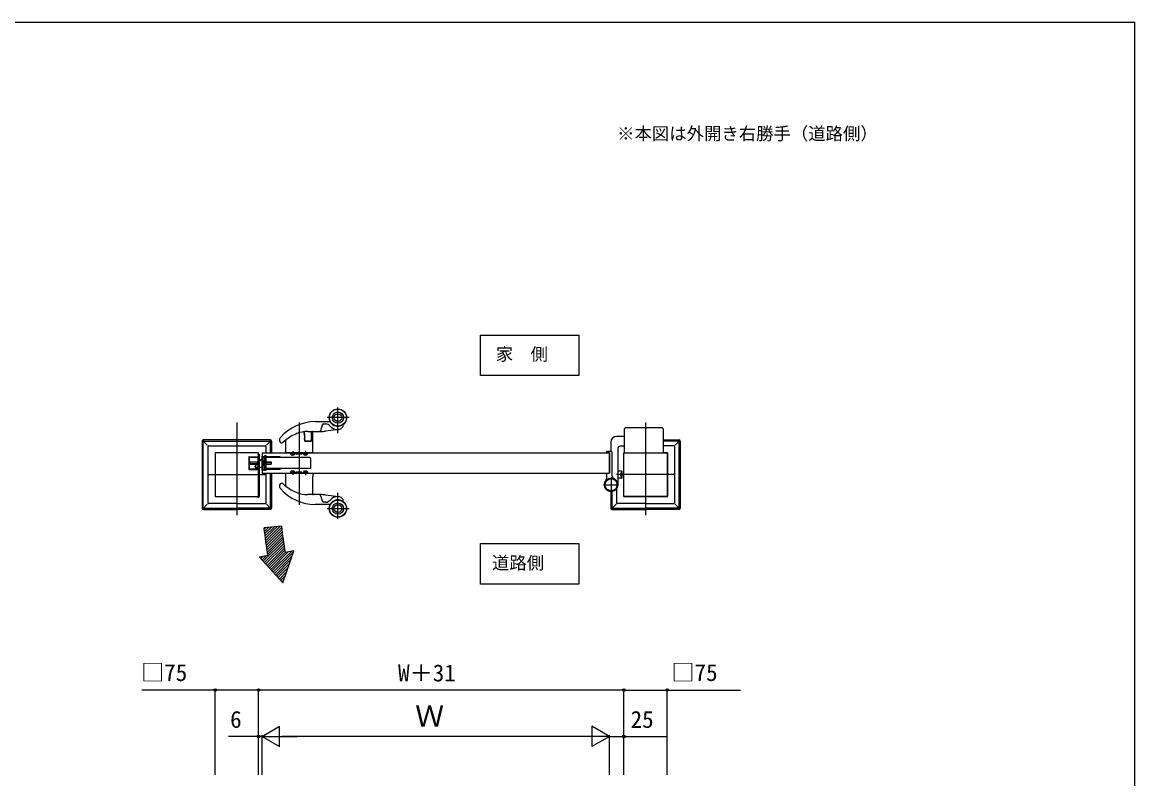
# Model space of a CAD drawing. Units: millimetres, scale not verified. Extents: x -875 to 875, y -1304 to 1298.
# Drawn here: x -86 to 875, y 593 to 1246 of the extents above; entities that cross this region are included whole.
import ezdxf
from ezdxf.enums import TextEntityAlignment as Align

# ---------------------------------------------------------------- set-up
doc = ezdxf.new("R2010")
doc.units = ezdxf.units.MM
doc.header["$LTSCALE"] = 6
for name, color, linetype in [('0-2_USER1', 3, 'Continuous'), ('0-7_YKK_A1', 4, 'Continuous'), ('0-8_YKK_D', 6, 'Continuous'), ('0-9_YKK_ZWAK', 7, 'Continuous')]:
    doc.layers.add(name, color=color, linetype=linetype)
doc.styles.add('ＭＳ ゴシック', font='')
doc.styles.get('ＭＳ ゴシック').set_extended_font_data('MS Gothic')

msp = doc.modelspace()

# ---------------------------------------------------------------- linework, layer by layer
at = {"layer": '0-2_USER1'}
for points in [[(395, 975.6), (395, 940.6), (310, 940.6), (310, 975.6)], [(395, 795.6), (395, 760.6), (310, 760.6), (310, 795.6)]]:
    msp.add_lwpolyline(points, close=True, dxfattribs=at)
at = {"layer": '0-7_YKK_A1'}
for p, q in [((186.75, 890.911), (186.75, 913.15)), ((196.4, 904.35), (177.6, 904.35)), ((99.5, 900.1), (99.5, 820.1)), ((153.25, 900.052), (153.25, 829.121)), ((167.25, 900.85), (179.679, 900.85)), ((173.174, 897.791), (171.717, 893.056)), ((174.608, 898.85), (176.297, 898.85)), ((187.347, 893.986), (175.982, 892.618)), ((434.25, 873.85), (434.25, 894.6)), ((466.75, 895.6), (435.25, 895.6)), ((452.5, 900.1), (452.5, 820.1)), ((467.75, 894.6), (467.75, 873.85)), ((69.5, 884.102), (69.5, 826.098)), ((69.792, 884.808), (74, 880.6)), ((129.208, 884.808), (125, 880.6)), ((129.5, 884.102), (129.5, 873.85)), ((136.75, 883.981), (136.75, 886.173)), ((141.75, 873.85), (141.75, 884.754)), ((157.556, 892.004), (157.55, 892.003)), ((157.826, 888.845), (157.561, 891.882)), ((157.564, 891.937), (157.828, 888.92)), ((157.828, 888.92), (158.059, 886.28)), ((158.25, 884), (158.044, 886.354)), ((158.059, 886.28), (158.23, 884.328)), ((158.25, 884), (164, 884)), ((163.5, 884.1), (158.479, 884.1)), ((160.75, 892.35), (170.768, 892.35)), ((163.75, 891.35), (163.75, 890.467)), ((164, 891.6), (164, 885.35)), ((164, 885.35), (164, 884)), ((165.25, 885.35), (164, 885.35)), ((165.25, 885.35), (165.25, 891.85)), ((165.25, 873.85), (165.25, 885.35)), ((171.502, 892.35), (170.768, 892.35)), ((434.25, 888.1), (427.5, 888.1)), ((467.75, 885.1), (481.502, 885.1)), ((480.951, 884.051), (467.75, 884.051)), ((482.208, 884.808), (478, 880.6)), ((482.5, 884.102), (482.5, 826.098)), ((70.549, 826.649), (70.549, 883.551)), ((74.5, 879.6), (74.5, 830.6)), ((124.5, 879.6), (124.5, 873.85)), ((128.451, 873.85), (128.451, 883.551)), ((147.75, 875.364), (147.75, 871.564)), ((158.75, 875.587), (158.75, 871.564)), ((418.75, 874.25), (418.75, 874.6)), ((422.75, 875.1), (419.25, 875.1)), ((422.5, 883.1), (422.5, 875.1)), ((428.5, 877.6), (428.5, 846.35)), ((434.25, 879.6), (430.5, 879.6)), ((477, 880.1), (467.75, 880.1)), ((477.5, 879.6), (477.5, 830.6)), ((481.451, 826.649), (481.451, 883.551)), ((109.75, 870.1), (118.25, 870.1)), ((109.75, 870.1), (109.75, 860.1)), ((110.25, 870.6), (117.75, 870.6)), ((110.25, 870.1), (110.25, 860.1)), ((110.75, 866.1), (110.75, 864.105)), ((110.75, 866.1), (116.75, 866.1)), ((116.75, 865.9), (110.75, 865.9)), ((116.5, 863.66), (118.75, 866.287)), ((116.75, 866.1), (117.6, 866.1)), ((117.6, 865.9), (116.75, 865.9)), ((117.6, 866.1), (118.6, 867.1)), ((117.6, 866.1), (117.6, 864.1)), ((117.75, 870.6), (117.75, 859.6)), ((118.25, 867.407), (117.75, 866.907)), ((117.75, 866.907), (117.75, 863.293)), ((118.25, 870.1), (118.25, 860.1)), ((118.6, 867.1), (118.75, 867.1)), ((118.6, 867.1), (118.6, 863.1)), ((118.75, 872.85), (118.75, 836.1)), ((118.75, 866.287), (120.421, 868.238)), ((118.75, 867.1), (118.75, 863.1)), ((121.25, 873.85), (121.25, 856.35)), ((121.25, 871.35), (122, 871.35)), ((121.25, 858.85), (121.25, 871.35)), ((121.4, 867.1), (121.25, 867.1)), ((121.4, 867.1), (121.4, 863.1)), ((122.4, 866.1), (121.4, 867.1)), ((122, 858.85), (122, 871.35)), ((123.25, 870.35), (122, 870.35)), ((123.25, 869.85), (122, 869.85)), ((124.75, 866.1), (122.4, 866.1)), ((122.4, 866.1), (122.4, 864.1)), ((122.4, 865.9), (124.75, 865.9)), ((123.25, 867.6), (122.8, 867.6)), ((122.8, 862.6), (122.8, 867.6)), ((123.25, 871.3), (123.25, 858.9)), ((123.75, 871.3), (123.25, 871.3)), ((123.25, 867.6), (123.25, 869.85)), ((123.75, 858.9), (123.75, 871.3)), ((137, 870.35), (124.75, 870.35)), ((162.45, 869.85), (124.75, 869.85)), ((124.75, 866.1), (129.25, 866.1)), ((124.75, 865.9), (129.25, 865.9)), ((129.25, 866.1), (129.25, 864.1)), ((137, 869.85), (137, 870.35)), ((165.25, 873.85), (141.75, 873.85)), ((145.85, 873.85), (145.85, 873.35)), ((145.85, 873.35), (149.65, 873.35)), ((146.049, 872.79), (146, 873.35)), ((149.5, 873.35), (149.451, 872.79)), ((149.65, 873.35), (149.65, 873.85)), ((150.75, 873), (150.75, 873.85)), ((155.6, 872.85), (150.9, 872.85)), ((155.75, 873.85), (155.75, 873)), ((157.049, 872.79), (157, 873.35)), ((160.5, 873.35), (160.451, 872.79)), ((421.1, 874), (419, 874)), ((421.25, 856.35), (421.25, 873.85)), ((423.75, 853.821), (423.75, 874.1)), ((433.5, 873.6), (433.5, 836.6)), ((434.25, 874.1), (434, 874.1)), ((467.75, 874.1), (471, 874.1)), ((471.5, 873.6), (471.5, 836.6)), ((109.75, 860.1), (118.25, 860.1)), ((110.25, 859.6), (117.75, 859.6)), ((116.75, 864.3), (110.75, 864.3)), ((110.75, 864.1), (116.75, 864.1)), ((121.25, 861.35), (115.5, 861.35)), ((118.25, 861.1), (115.75, 861.1)), ((115.75, 861.1), (115.75, 860.6)), ((115.75, 860.6), (118.25, 860.6)), ((117.6, 864.3), (116.75, 864.3)), ((116.75, 864.1), (117.6, 864.1)), ((117.6, 864.1), (118.6, 863.1)), ((117.75, 863.293), (118.25, 862.793)), ((118.6, 863.1), (118.75, 863.1)), ((121.4, 863.1), (121.25, 863.1)), ((122, 858.85), (121.25, 858.85)), ((121.25, 856.35), (421.25, 856.35)), ((122.4, 864.1), (121.4, 863.1)), ((122.4, 864.3), (124.75, 864.3)), ((124.75, 864.1), (122.4, 864.1)), ((122.8, 862.6), (123.25, 862.6)), ((123.25, 859), (123.25, 862.6)), ((123.25, 858.9), (123.75, 858.9)), ((124.5, 856.35), (124.5, 830.6)), ((124.75, 864.3), (129.25, 864.3)), ((124.75, 864.1), (129.25, 864.1)), ((163.25, 860.35), (124.75, 860.35)), ((124.75, 859.85), (137, 859.85)), ((128.451, 826.649), (128.451, 856.35)), ((129.5, 856.35), (129.5, 826.098)), ((137, 860.35), (137, 859.85)), ((141.75, 856.35), (165.25, 856.35)), ((141.75, 845.446), (141.75, 856.35)), ((146, 856.85), (146.049, 857.41)), ((147.75, 858.636), (147.75, 854.836)), ((149.451, 857.41), (149.5, 856.85)), ((150.75, 856.35), (150.75, 857.2)), ((155.6, 857.35), (150.9, 857.35)), ((155.75, 856.35), (155.75, 857.2)), ((156.85, 856.85), (156.85, 856.35)), ((160.65, 856.85), (156.85, 856.85)), ((157, 856.85), (157.049, 857.41)), ((158.75, 858.636), (158.75, 854.613)), ((160.451, 857.41), (160.5, 856.85)), ((160.65, 856.35), (160.65, 856.85)), ((165.25, 856.35), (165.25, 854.85)), ((418.75, 855.95), (418.75, 851.431)), ((421.1, 856.2), (419, 856.2)), ((431.846, 857.475), (432.1, 857.475)), ((432.1, 857.475), (432.1, 852.725)), ((74.5, 855.1), (124.5, 855.1)), ((136.75, 844.027), (136.75, 846.219)), ((165.25, 854.85), (165.25, 853.1)), ((165.25, 838.1), (165.25, 853.1)), ((416.25, 846.35), (429.25, 846.35)), ((422.75, 852.85), (422.75, 839.85)), ((477.5, 855.1), (427.5, 855.1)), ((432.1, 852.1), (428.5, 852.1)), ((170.768, 837.85), (160.75, 837.85)), ((170.768, 837.85), (171.502, 837.85)), ((171.717, 837.144), (173.174, 832.409)), ((175.982, 837.582), (187.347, 836.214)), ((186.75, 817.05), (186.75, 839.289)), ((422.5, 840.599), (422.5, 826.098)), ((423.549, 826.649), (423.549, 840.656)), ((427.5, 843.11), (427.5, 830.6)), ((434, 836.1), (452.25, 836.1)), ((452.75, 836.1), (471, 836.1)), ((74, 829.6), (69.792, 825.392)), ((99.25, 830.1), (75, 830.1)), ((99.75, 830.1), (124, 830.1)), ((125, 829.6), (129.208, 825.392)), ((179.679, 829.35), (167.25, 829.35)), ((176.297, 831.35), (174.608, 831.35)), ((427, 829.6), (422.792, 825.392)), ((452.25, 830.1), (428, 830.1)), ((452.5, 835.849), (452.5, 825.351)), ((452.75, 830.1), (477, 830.1)), ((478, 829.6), (482.208, 825.392)), ((70.498, 825.1), (99.25, 825.1)), ((71.049, 826.149), (99.25, 826.149)), ((127.951, 826.149), (99.75, 826.149)), ((128.502, 825.1), (99.75, 825.1)), ((177.6, 825.85), (196.4, 825.85)), ((423.498, 825.1), (452.25, 825.1)), ((424.049, 826.149), (452.25, 826.149)), ((480.951, 826.149), (452.75, 826.149)), ((481.502, 825.1), (452.75, 825.1)), ((138.002, 810.69), (123.086, 809.101)), ((124.345, 809.235), (123.22, 808.11)), ((126.858, 809.503), (123.486, 806.131)), ((129.371, 809.77), (123.752, 804.151)), ((131.884, 810.038), (124.016, 802.17)), ((134.396, 810.306), (124.28, 800.189)), ((136.909, 810.573), (124.542, 798.207)), ((138.126, 809.545), (124.804, 796.223)), ((138.354, 807.528), (125.065, 794.239)), ((139.656, 797.604), (122.376, 780.325)), ((138.593, 805.522), (125.325, 792.254)), ((138.843, 803.527), (125.584, 790.268)), ((139.103, 801.542), (125.842, 788.281)), ((139.374, 799.568), (126.1, 786.294)), ((139.947, 795.651), (123.442, 779.146)), ((140.249, 793.708), (124.507, 777.966)), ((140.561, 791.775), (125.573, 776.787)), ((140.883, 789.851), (126.638, 775.607)), ((141.214, 787.938), (127.704, 774.428)), ((143.892, 788.37), (128.77, 773.248)), ((146.617, 788.851), (129.835, 772.069)), ((148.29, 788.278), (130.901, 770.889)), ((139.173, 761.733), (148.607, 789.202)), ((148.607, 789.202), (141.221, 787.899)), ((126.234, 785.257), (119.063, 783.993)), ((139.173, 761.733), (119.063, 783.993)), ((119.361, 784.045), (119.179, 783.863)), ((122.087, 784.526), (120.245, 782.684)), ((124.812, 785.006), (121.311, 781.504)), ((147.116, 784.859), (131.966, 769.71)), ((145.941, 781.439), (133.032, 768.53)), ((144.767, 778.02), (134.097, 767.351)), ((143.592, 774.6), (135.163, 766.171)), ((142.418, 771.181), (136.229, 764.992)), ((141.243, 767.761), (137.294, 763.812)), ((140.069, 764.342), (138.36, 762.633))]:
    msp.add_line(p, q, dxfattribs=at)
for points in [[(128.502, 885.1), (99.5, 885.1), (70.498, 885.1)], [(71.049, 884.051), (99.5, 884.051), (127.951, 884.051)], [(163.75, 890.467), (163.75, 885.749), (163.75, 884.35)], [(75, 880.1), (99.5, 880.1), (124, 880.1)], [(118.25, 835.6), (116.75, 835.6), (116.75, 836.1), (118.25, 836.1), (118.25, 872.85), (118.75, 872.85)], [(117.75, 863.85), (117.25, 863.85), (117.25, 866.35), (117.75, 866.35)], [(121.25, 873.85), (421.25, 873.85), (421.25, 856.35)], [(124.25, 858.9), (124.75, 858.9), (124.75, 871.3), (124.25, 871.3), (123.75, 871.3)], [(123.75, 858.9), (124.25, 858.9), (124.25, 871.3)], [(156.85, 873.85), (156.85, 873.35), (160.65, 873.35), (160.65, 873.85)], [(163.25, 869.05), (163.25, 861.15), (163.25, 860.35)], [(115.25, 861.6), (115.25, 862.2), (116.5, 863.66)], [(123.25, 859), (122.65, 859), (122, 859)], [(149.65, 856.35), (149.65, 856.85), (145.85, 856.85), (145.85, 856.35)], [(432.35, 858.35), (432.1, 858.1), (428.5, 858.1)], [(431.028, 856.175), (432.059, 855.673), (432.363, 855.1)], [(431.846, 857.475), (431.846, 852.725), (432.1, 852.725)], [(432.35, 851.85), (432.1, 852.1), (432.1, 858.1)], [(431.028, 854.025), (432.059, 854.528), (432.363, 855.1)]]:
    msp.add_lwpolyline(points, dxfattribs=at)
for points in [[(80.75, 836.35), (118.25, 836.35), (118.25, 873.85), (80.75, 873.85)], [(471.25, 836.35), (433.75, 836.35), (433.75, 873.85), (471.25, 873.85)]]:
    msp.add_lwpolyline(points, close=True, dxfattribs=at)
for centre, radius in [((186.75, 904.35), 7.5), ((186.75, 904.35), 7.35), ((186.75, 904.35), 4.854), ((186.75, 904.35), 3.312), ((422.75, 846.35), 5.75), ((422.75, 846.35), 5.173), ((186.75, 825.85), 7.5), ((186.75, 825.85), 7.35), ((186.75, 825.85), 4.854), ((186.75, 825.85), 3.312)]:
    msp.add_circle(centre, radius, dxfattribs=at)
for centre, radius, start, end in [((167.25, 860.85), 40, 90.00041, 138.8719), ((174.608, 897.35), 1.5, 90, 162.89708), ((176.297, 893.85), 5, 39.77031, 90), ((179.679, 900.1), 0.75, 31.00806, 89.99901), ((186.75, 902.55), 8.6, 219.77031, 270), ((186.75, 904.35), 7.5, 211.00806, 297.32214), ((186.75, 904.35), 7.5, 261.17985, 278.82015), ((186.75, 898.95), 5, 270, 276.85992), ((186.75, 898.95), 5, 276.85992, 332.99743), ((190.537, 897.02), 0.75, 332.99743, 117.32214), ((435.25, 894.6), 1, 90, 180), ((466.75, 894.6), 1, 0, 90), ((71.049, 883.551), 0.5, 90, 180), ((127.951, 883.551), 0.5, 0, 90), ((138.25, 886.173), 1.5, 138.8714, 180), ((138.249, 883.977), 1.498, 179.8597, 312.73203), ((166.336, 853.429), 40, 111.86371, 132.59171), ((142.25, 884.754), 0.5, 141.82148, 180), ((160.75, 867.35), 25, 90.00002, 111.86372), ((157.312, 891.86), 0.25, 5, 97.98573), ((156.568, 891.85), 1, 5, 16.92345), ((158.479, 884.35), 0.25, 185, 270), ((163.5, 884.35), 0.25, 270, 0), ((165.25, 891.35), 1.5, 138.18969, 180), ((164.75, 891.6), 0.75, 90, 180), ((164.75, 891.85), 0.5, 0, 90), ((170.761, 893.35), 1, 270, 330), ((171.502, 929.85), 37.5, 270, 276.85992), ((170.761, 893.35), 1, 330, 342.89708), ((427.5, 883.1), 5, 90, 180), ((480.951, 883.551), 0.5, 0, 90), ((75, 879.6), 0.5, 90, 180), ((124, 879.6), 0.5, 360, 90), ((419.25, 874.6), 0.5, 90, 180), ((422.75, 874.1), 1, 0, 90), ((430.5, 877.6), 2, 90, 180), ((477, 879.6), 0.5, 0, 90), ((110.25, 870.1), 0.5, 90, 180), ((121.75, 867.1), 1.75, 106.60155, 139.42544), ((146.696, 872.847), 0.65, 185, 254.11915), ((147.75, 876.55), 4.5, 254.11915, 285.88085), ((148.804, 872.847), 0.65, 285.88085, 355), ((150.9, 873), 0.15, 180, 270), ((155.6, 873), 0.15, 270, 0), ((157.696, 872.847), 0.65, 185, 254.11915), ((158.75, 876.55), 4.5, 254.11915, 285.88085), ((159.804, 872.847), 0.65, 285.88085, 355), ((162.45, 869.05), 0.8, 0, 90), ((419, 874.25), 0.25, 180, 270), ((421.1, 873.85), 0.15, 0, 90), ((434, 873.6), 0.5, 90, 180), ((471, 873.6), 0.5, 0, 90), ((110.25, 860.1), 0.5, 180, 270), ((115.5, 861.6), 0.25, 180, 270), ((146.696, 857.353), 0.65, 105.88085, 175), ((147.75, 853.65), 4.5, 74.11915, 105.88085), ((148.804, 857.353), 0.65, 5, 74.11915), ((150.9, 857.2), 0.15, 90, 180), ((155.6, 857.2), 0.15, 0, 90), ((157.696, 857.353), 0.65, 105.88085, 175), ((158.75, 853.65), 4.5, 74.11915, 105.88085), ((159.804, 857.353), 0.65, 5, 74.11915), ((419, 855.95), 0.25, 90, 180), ((421.1, 856.35), 0.15, 270, 0), ((434.181, 855.1), 3.331, 134.51496, 225.48504), ((138.249, 846.223), 1.498, 47.26797, 180.1403), ((166.336, 876.771), 40, 227.40829, 248.13629), ((422.75, 846.35), 5.75, 141.98772, 64.89722), ((416.25, 851.431), 2.5, 321.98772, 0), ((426.25, 853.821), 2.5, 180.00002, 244.89722), ((118.25, 836.1), 0.5, 270, 0), ((138.25, 844.027), 1.5, 180, 221.1286), ((167.25, 869.35), 40, 221.1281, 269.99959), ((142.25, 845.446), 0.5, 180, 218.17852), ((160.75, 862.85), 25, 248.13628, 269.99998), ((164.75, 838.1), 0.5, 354.60366, 0), ((165.65, 838.35), 0.5, 216.44456, 270), ((170.761, 836.85), 1, 30, 90), ((171.502, 800.35), 37.5, 83.14008, 90), ((170.761, 836.85), 1, 17.10292, 30), ((186.75, 827.65), 8.6, 90, 140.22969), ((186.75, 831.25), 5, 83.14008, 90), ((186.75, 831.25), 5, 27.00257, 83.14008), ((434, 836.6), 0.5, 180, 270), ((434, 836.6), 0.5, 180, 270), ((471, 836.6), 0.5, 270, 0), ((71.049, 826.649), 0.5, 180, 270), ((75, 830.6), 0.5, 180, 270), ((124, 830.6), 0.5, 270, 360), ((127.951, 826.649), 0.5, 270, 0), ((174.608, 832.85), 1.5, 197.10292, 270), ((176.297, 836.35), 5, 270, 320.22969), ((179.679, 830.1), 0.75, 270.00099, 328.99194), ((186.75, 825.85), 7.5, 62.67786, 148.99194), ((186.75, 825.85), 7.5, 81.17985, 98.82015), ((190.537, 833.18), 0.75, 242.67786, 27.00257), ((424.049, 826.649), 0.5, 180, 270), ((428, 830.6), 0.5, 180, 270), ((477, 830.6), 0.5, 270, 0), ((480.951, 826.649), 0.5, 270, 0), ((-3874.311, 269.309), 4033.679, 7.34884, 7.69047), ((472.75, 846.35), 336.642, 186.08068, 189.99886)]:
    msp.add_arc(centre, radius, start, end, dxfattribs=at)
for centre, major_axis, ratio, start_param, end_param in [((70.502, 884.098), (-0.711, 0.711), 0.995146, 5.5002201, 7.0661505), ((128.498, 884.098), (0.711, 0.711), 0.995146, 5.5002201, 7.0661505), ((481.498, 884.098), (0.711, 0.711), 0.995146, 5.5002201, 7.0661505), ((452.25, 835.849), (0, -0.251), 0.997564, 1.5707963, 3.1415927), ((452.75, 835.849), (0, -0.251), 0.997564, 3.1415927, 4.712389), ((70.502, 826.102), (-0.711, -0.711), 0.995146, 5.5002201, 7.0661505), ((128.498, 826.102), (0.711, -0.711), 0.995146, 5.5002201, 7.0661505), ((423.502, 826.102), (-0.711, -0.711), 0.995146, 5.5002201, 7.0661505), ((452.25, 825.351), (0, 0.251), 0.997564, 3.1415927, 4.712389), ((452.75, 825.351), (0, 0.251), 0.997564, 1.5707963, 3.1415927), ((481.498, 826.102), (0.711, -0.711), 0.995146, 5.5002201, 7.0661505)]:
    msp.add_ellipse(centre, major_axis=major_axis, ratio=ratio, start_param=start_param, end_param=end_param, dxfattribs=at)
at = {"layer": '0-8_YKK_D'}
for p, q in [((80.75, 596.1), (80.75, 670.1)), ((118.25, 596.1), (118.25, 670.1)), ((118.25, 596.1), (118.25, 670.1)), ((433.75, 669.1), (118.25, 669.1)), ((433.75, 596.1), (433.75, 670.1)), ((433.75, 596.1), (433.75, 670.1)), ((471.25, 596.1), (471.25, 670.1)), ((121.25, 629.1), (136.405, 637.85)), ((136.405, 620.35), (136.405, 637.85)), ((421.25, 629.1), (406.095, 637.85)), ((406.095, 637.85), (406.095, 620.35)), ((118.25, 629.1), (92.286, 629.1)), ((118.25, 596.1), (118.25, 630.1)), ((121.25, 629.1), (118.25, 629.1)), ((121.25, 596.1), (121.25, 630.1)), ((121.25, 596.1), (121.25, 630.1)), ((121.25, 629.1), (125.55, 629.1)), ((121.25, 629.1), (136.405, 620.35)), ((121.25, 629.1), (151.561, 629.1)), ((403.75, 629.1), (138.75, 629.1)), ((421.25, 629.1), (390.939, 629.1)), ((421.25, 629.1), (406.095, 620.35)), ((421.25, 596.1), (421.25, 630.1)), ((421.25, 596.1), (421.25, 630.1)), ((433.75, 596.1), (433.75, 630.1))]:
    msp.add_line(p, q, dxfattribs=at)
for points in [[(118.25, 669.1), (80.75, 669.1), (17.495, 669.1)], [(433.75, 669.1), (471.25, 669.1), (534.505, 669.1)], [(421.25, 629.1), (433.75, 629.1), (470.186, 629.1)]]:
    msp.add_lwpolyline(points, dxfattribs=at)
for centre in [(80.75, 669.1), (118.25, 669.1), (118.25, 669.1), (433.75, 669.1), (433.75, 669.1), (471.25, 669.1), (118.25, 629.1), (433.75, 629.1)]:
    msp.add_circle(centre, 1.075, dxfattribs=at)
at = {"layer": '0-9_YKK_ZWAK'}
msp.add_line((-875, 1245.6), (875, 1245.6), dxfattribs=at)
msp.add_lwpolyline([(-875, -1304.4), (875, -1304.4), (875, 1245.6)], dxfattribs=at)

# ---------------------------------------------------------------- texts
at = {"layer": '0-2_USER1', "style": 'ＭＳ ゴシック'}
for s, p in [('※本図は外開き右勝手（道路側）', (427.955, 1140.702)), ('家\u3000側', (323.182, 950.302)), ('道路側', (319.815, 770.131))]:
    msp.add_text(s, height=11, dxfattribs=at).set_placement(p, align=Align.BOTTOM_LEFT)
at = {"layer": '0-8_YKK_D', "style": 'ＭＳ ゴシック'}
for s, height, p in [('□75', 14.66, (16.745, 672.555)), ('□75', 14.66, (474.8, 672.555)), ('W＋31', 14.66, (238.727, 672.214)), ('Ｗ', 18.33, (253.494, 632.1)), ('6', 14.66, (93.695, 632.1)), ('25', 14.66, (439.573, 632.1))]:
    msp.add_text(s, height=height, dxfattribs=at).set_placement(p, align=Align.BOTTOM_LEFT)

doc.saveas('drawing.dxf')
